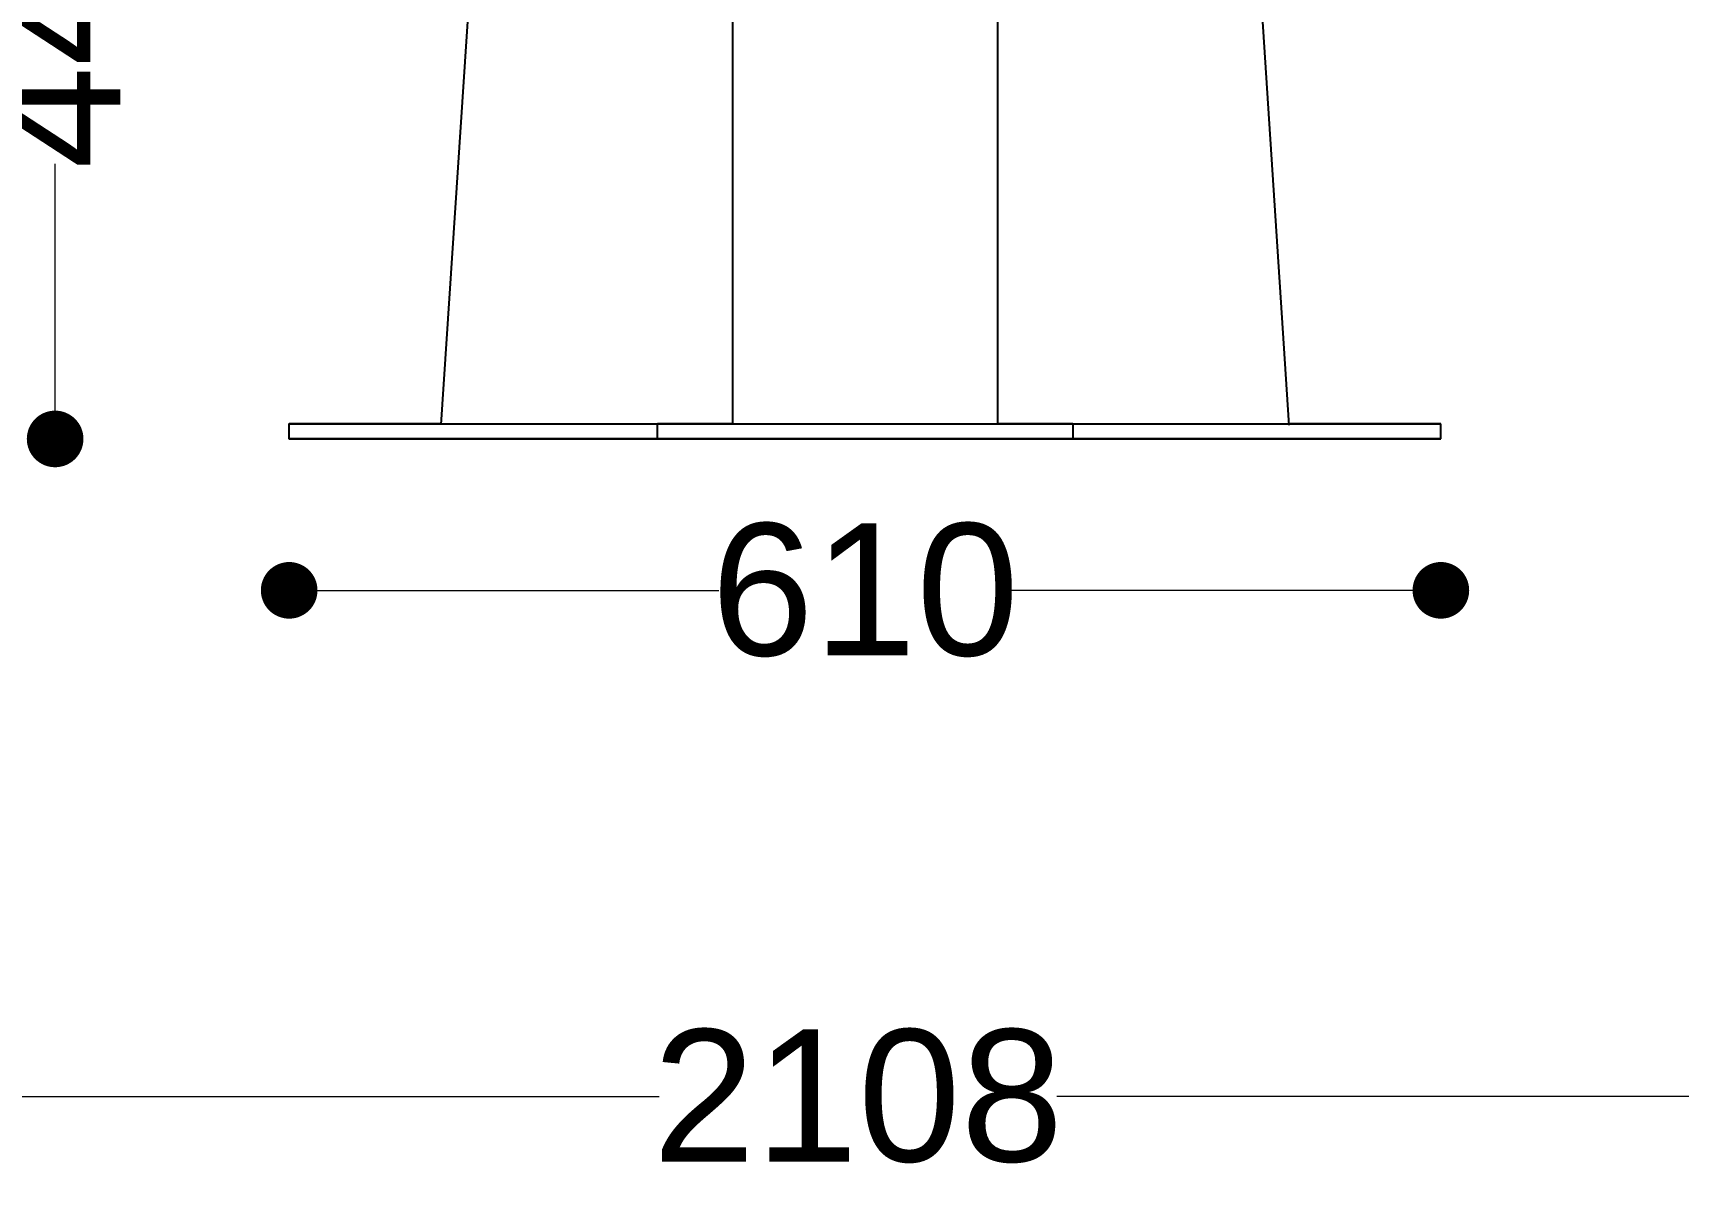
# Model space of a CAD drawing. Header units: millimetres. Extents: x 9483 to 13995, y 24552 to 30933.
# Drawn here: x 11281 to 12153, y 28359 to 28969 of the extents above; entities that cross this region are included whole.
import ezdxf

# ---------------------------------------------------------------- set-up
doc = ezdxf.new("R2010")
doc.units = ezdxf.units.MM
doc.header["$LTSCALE"] = 3
doc.layers.add('DomyÅ›lny', color=7, linetype='Continuous')
doc.styles.get("Standard").update_dxf_attribs({"font": 'arial.ttf'})
doc.dimstyles.new('MATEUSZ', dxfattribs={"dimtxt": 35, "dimasz": 16, "dimexe": 0.18, "dimexo": 0.0625, "dimgap": 0.09, "dimtad": 0, "dimdec": 0, "dimdsep": 46, "dimtxsty": 'Standard', "dimblk": 'DOT', "dimcen": 0.09, "dimse1": 1, "dimse2": 1, "dimadec": 0, "dimazin": 0, "dimtfac": 1, "dimtdec": 0, "dimtofl": 0, "dimtmove": 0, "dimatfit": 3, "dimfxl": 1, "dimtolj": 1, "dimtzin": 0, "dimlwd": 9, "dimlwe": 9, "dimarcsym": 0})

# ---------------------------------------------------------------- blocks, each defined once
blk = doc.blocks.new('_Dot')
at = {"color": 0, "linetype": 'ByBlock', "lineweight": -2}
blk.add_line((-0.5, 0), (-1, 0), dxfattribs=at)
at = {"color": 0, "linetype": 'ByBlock', "const_width": 0.5}
blk.add_lwpolyline([(-0.25, 0, 1), (0.25, 0, 1)], format="xyb", close=True, dxfattribs=at)
blk = doc.blocks.new('*D30')
at = {"color": 0, "lineweight": 9, "transparency": 16777216}
for p, q in [((10697.92, 28405.14), (11613.03, 28405.14)), ((12746.15, 28405.14), (11823.59, 28405.14))]:
    blk.add_line(p, q, dxfattribs=at)
at = {"layer": 'Defpoints', "color": 0, "transparency": 16777216}
for p in [(10667.92, 29580.92), (12776.15, 29580.92), (12776.15, 28405.14)]:
    blk.add_point(p, dxfattribs=at)
at = {"color": 0, "lineweight": 9, "transparency": 16777216, "xscale": 30, "yscale": 30, "zscale": 30, "rotation": 180}
blk.add_blockref('_Dot', (10667.92, 28405.14), dxfattribs=at)
at = {"color": 0, "lineweight": 9, "transparency": 16777216, "xscale": 30, "yscale": 30, "zscale": 30}
blk.add_blockref('_Dot', (12776.15, 28405.14), dxfattribs=at)
at = {"color": 0, "transparency": 16777216, "insert": (11718.31, 28405.14), "char_height": 70, "attachment_point": 5}
blk.add_mtext('\\A1;2108', dxfattribs=at)
blk = doc.blocks.new('*D31')
at = {"color": 0, "lineweight": 9, "transparency": 16777216}
for p, q in [((12831.93, 29473.43), (12831.93, 29234.88)), ((12831.93, 28783.43), (12831.93, 29080.85))]:
    blk.add_line(p, q, dxfattribs=at)
at = {"layer": 'Defpoints', "color": 0, "transparency": 16777216}
for p in [(12322.03, 29503.43), (12026.88, 28753.43), (12831.93, 28753.43)]:
    blk.add_point(p, dxfattribs=at)
at = {"color": 0, "lineweight": 9, "transparency": 16777216, "xscale": 30, "yscale": 30, "zscale": 30}
for p, rotation in [((12831.93, 29503.43), 90), ((12831.93, 28753.43), 270)]:
    blk.add_blockref('_Dot', p, dxfattribs=dict(at, rotation=rotation))
at = {"color": 0, "transparency": 16777216, "insert": (12831.93, 29157.87), "char_height": 70, "attachment_point": 5, "rotation": 90}
blk.add_mtext('\\A1;750', dxfattribs=at)
blk = doc.blocks.new('*D32')
at = {"color": 0, "lineweight": 9, "transparency": 16777216}
for p, q in [((11293.07, 29172.75), (11293.07, 29056.99)), ((11293.07, 28783.43), (11293.07, 28899.19))]:
    blk.add_line(p, q, dxfattribs=at)
at = {"layer": 'Defpoints', "color": 0, "transparency": 16777216}
for p in [(11214.74, 29202.75), (11293.07, 28753.43), (11417.31, 28753.43)]:
    blk.add_point(p, dxfattribs=at)
at = {"color": 0, "lineweight": 9, "transparency": 16777216, "xscale": 30, "yscale": 30, "zscale": 30}
for p, rotation in [((11293.07, 29202.75), 90), ((11293.07, 28753.43), 270)]:
    blk.add_blockref('_Dot', p, dxfattribs=dict(at, rotation=rotation))
at = {"color": 0, "transparency": 16777216, "insert": (11293.07, 28978.09), "char_height": 70, "attachment_point": 5, "rotation": 90}
blk.add_mtext('\\A1;449', dxfattribs=at)
blk = doc.blocks.new('*D36')
at = {"color": 0, "lineweight": 9, "transparency": 16777216}
for p, q in [((11447.04, 28673.22), (11644.55, 28673.22)), ((11997.04, 28673.22), (11799.53, 28673.22))]:
    blk.add_line(p, q, dxfattribs=at)
at = {"layer": 'Defpoints', "color": 0, "transparency": 16777216}
for p in [(11417.04, 28753.43), (12027.04, 28753.43), (12027.04, 28673.22)]:
    blk.add_point(p, dxfattribs=at)
at = {"color": 0, "lineweight": 9, "transparency": 16777216, "xscale": 30, "yscale": 30, "zscale": 30, "rotation": 180}
blk.add_blockref('_Dot', (11417.04, 28673.22), dxfattribs=at)
at = {"color": 0, "lineweight": 9, "transparency": 16777216, "xscale": 30, "yscale": 30, "zscale": 30}
blk.add_blockref('_Dot', (12027.04, 28673.22), dxfattribs=at)
at = {"color": 0, "transparency": 16777216, "insert": (11722.04, 28673.22), "char_height": 70, "attachment_point": 5}
blk.add_mtext('\\A1;610', dxfattribs=at)

msp = doc.modelspace()

# ---------------------------------------------------------------- linework, layer by layer
at = {"layer": 'DomyÅ›lny', "color": 0}
for p, q in [((11497.55, 28761.16), (11518.66, 29082)), ((11925.42, 29082), (11946.56, 28760.74)), ((11651.96, 28761.43), (11651.96, 29003.4)), ((11792.25, 29003.4), (11792.25, 28761.43)), ((11417.04, 28753.43), (11417.04, 28761.43)), ((11612.1, 28753.43), (11612.1, 28761.43)), ((11832.1, 28761.43), (11832.1, 28753.43)), ((12027.04, 28753.43), (12027.04, 28761.43))]:
    msp.add_line(p, q, dxfattribs=at)
for points in [[(11497.56, 28761.43, 0), (11424.59, 28761.43, 0), (11418.35, 28761.43, 0), (11417.15, 28761.43, 0), (11417.06, 28761.43, 0), (11417.04, 28761.43, 0), (11417.04, 28761.43, 0), (11417.04, 28761.43, 0), (11417.04, 28761.43, 0), (11417.04, 28761.43, 0), (11417.04, 28761.43, 0), (11417.04, 28761.43, 0), (11417.04, 28761.43, 0), (11417.04, 28761.43, 0), (11417.04, 28761.43, 0), (11417.04, 28761.43, 0), (11417.04, 28761.43, 0), (11417.04, 28761.43, 0), (11417.04, 28761.43, 0), (11417.05, 28761.43, 0), (11417.19, 28761.43, 0), (11417.89, 28761.43, 0), (11420.93, 28761.43, 0), (11433.55, 28761.43, 0), (11483.31, 28761.43, 0), (11651.96, 28761.43, 0)], [(11651.96, 28761.43, 0), (11622.42, 28761.43, 0), (11614.41, 28761.43, 0), (11612.5, 28761.43, 0), (11612.13, 28761.43, 0), (11612.11, 28761.43, 0), (11612.1, 28761.43, 0), (11612.1, 28761.43, 0), (11612.1, 28761.43, 0), (11612.1, 28761.43, 0), (11612.1, 28761.43, 0), (11612.1, 28761.43, 0), (11612.1, 28761.43, 0), (11612.1, 28761.43, 0), (11612.1, 28761.43, 0), (11612.1, 28761.43, 0), (11612.1, 28761.43, 0), (11612.1, 28761.43, 0), (11612.1, 28761.43, 0), (11612.1, 28761.43, 0), (11612.1, 28761.43, 0), (11612.11, 28761.43, 0), (11612.12, 28761.43, 0), (11612.19, 28761.43, 0), (11612.46, 28761.43, 0), (11613.54, 28761.43, 0), (11624.8, 28761.43, 0), (11661.44, 28761.43, 0)], [(11661.44, 28761.43, 0), (11810.51, 28761.43, 0), (11827.81, 28761.43, 0), (11831.67, 28761.43, 0), (11832.02, 28761.43, 0), (11832.09, 28761.43, 0), (11832.1, 28761.43, 0), (11832.1, 28761.43, 0), (11832.1, 28761.43, 0), (11832.1, 28761.43, 0), (11832.1, 28761.43, 0), (11832.1, 28761.43, 0), (11832.1, 28761.43, 0), (11832.1, 28761.43, 0), (11832.1, 28761.43, 0), (11832.1, 28761.43, 0), (11832.1, 28761.43, 0), (11832.1, 28761.43, 0), (11832.1, 28761.43, 0), (11832.1, 28761.43, 0), (11832.09, 28761.43, 0), (11832.04, 28761.43, 0), (11831.87, 28761.43, 0), (11831.17, 28761.43, 0), (11823.81, 28761.43, 0), (11792.25, 28761.43, 0)], [(11792.02, 28761.43, 0), (11961.17, 28761.43, 0), (12010.1, 28761.43, 0), (12022.77, 28761.43, 0), (12025.97, 28761.43, 0), (12026.77, 28761.43, 0), (12026.97, 28761.43, 0), (12027.02, 28761.43, 0), (12027.03, 28761.43, 0), (12027.04, 28761.43, 0), (12027.04, 28761.43, 0), (12027.04, 28761.43, 0), (12027.04, 28761.43, 0), (12027.04, 28761.43, 0), (12027.04, 28761.43, 0), (12027.04, 28761.43, 0), (12027.04, 28761.43, 0), (12027.04, 28761.43, 0), (12027.04, 28761.43, 0)], [(12027.04, 28761.43, 0), (12027.04, 28761.43, 0), (12027.04, 28761.43, 0), (12027.04, 28761.43, 0), (12027.04, 28761.43, 0), (12027.04, 28761.43, 0), (12027.04, 28761.43, 0), (12027.04, 28761.43, 0), (12027.04, 28761.43, 0), (12027.03, 28761.43, 0), (12027.03, 28761.43, 0), (12027, 28761.43, 0), (12026.72, 28761.43, 0), (12025.31, 28761.43, 0), (12019.11, 28761.43, 0), (11993.67, 28761.43, 0), (11946.51, 28761.43, 0)], [(11661.44, 28753.43, 0), (11614.32, 28753.43, 0), (11612.63, 28753.43, 0), (11612.22, 28753.43, 0), (11612.13, 28753.43, 0), (11612.11, 28753.43, 0), (11612.1, 28753.43, 0), (11612.1, 28753.43, 0), (11612.1, 28753.43, 0), (11612.1, 28753.43, 0), (11612.1, 28753.43, 0), (11612.1, 28753.43, 0), (11612.1, 28753.43, 0), (11612.1, 28753.43, 0), (11612.1, 28753.43, 0), (11612.1, 28753.43, 0), (11612.1, 28753.43, 0), (11612.1, 28753.43, 0), (11612.11, 28753.43, 0), (11612.14, 28753.43, 0), (11612.29, 28753.43, 0), (11612.96, 28753.43, 0), (11620.04, 28753.43, 0), (11650.93, 28753.43, 0), (11782.77, 28753.43, 0)], [(11782.77, 28753.43, 0), (11829.88, 28753.43, 0), (11831.58, 28753.43, 0), (11831.98, 28753.43, 0), (11832.08, 28753.43, 0), (11832.1, 28753.43, 0), (11832.1, 28753.43, 0), (11832.1, 28753.43, 0), (11832.1, 28753.43, 0), (11832.1, 28753.43, 0), (11832.1, 28753.43, 0), (11832.1, 28753.43, 0), (11832.1, 28753.43, 0), (11832.1, 28753.43, 0), (11832.1, 28753.43, 0), (11832.1, 28753.43, 0), (11832.1, 28753.43, 0), (11832.1, 28753.43, 0), (11832.1, 28753.43, 0), (11832.07, 28753.43, 0), (11831.91, 28753.43, 0), (11831.24, 28753.43, 0), (11824.16, 28753.43, 0), (11793.28, 28753.43, 0), (11661.44, 28753.43, 0)]]:
    msp.add_polyline3d(points, dxfattribs=at)
for points in [[(12027.04, 28753.43, 0), (12027.04, 28753.43, 0), (12027.04, 28753.43, 0), (12027.04, 28753.43, 0), (12027.04, 28753.43, 0), (12027.04, 28753.43, 0), (12027.03, 28753.43, 0), (12027.03, 28753.43, 0), (12027, 28753.43, 0), (12026.88, 28753.43, 0), (12026.41, 28753.43, 0), (12021.38, 28753.43, 0), (11996.63, 28753.43, 0), (11476.02, 28753.43, 0), (11420.96, 28753.43, 0), (11417.31, 28753.43, 0), (11417.06, 28753.43, 0), (11417.04, 28753.43, 0), (11417.04, 28753.43, 0), (11417.04, 28753.43, 0), (11417.04, 28753.43, 0), (11417.04, 28753.43, 0), (11417.04, 28753.43, 0), (11417.04, 28753.43, 0), (11417.04, 28753.43, 0), (11417.04, 28753.43, 0), (11417.04, 28753.43, 0), (11417.04, 28753.43, 0), (11417.04, 28753.43, 0), (11417.05, 28753.43, 0), (11417.08, 28753.43, 0), (11417.19, 28753.43, 0), (11418.45, 28753.43, 0), (11424.73, 28753.43, 0), (11451.86, 28753.43, 0), (11704.1, 28753.43, 0), (11931.27, 28753.43, 0), (12002.07, 28753.43, 0), (12020.73, 28753.43, 0), (12025.46, 28753.43, 0), (12026.64, 28753.43, 0), (12026.94, 28753.43, 0), (12027.01, 28753.43, 0), (12027.03, 28753.43, 0), (12027.04, 28753.43, 0), (12027.04, 28753.43, 0), (12027.04, 28753.43, 0), (12027.04, 28753.43, 0), (12027.04, 28753.43, 0), (12027.04, 28753.43, 0), (12027.04, 28753.43, 0)], [(11932.3, 28753.43, 0), (11818.19, 28753.43, 0), (11520.83, 28753.43, 0), (11499.35, 28753.43, 0), (11499.04, 28753.43, 0), (11499.04, 28753.43, 0), (11499.04, 28753.43, 0), (11499.04, 28753.43, 0), (11499.04, 28753.43, 0), (11499.04, 28753.43, 0), (11499.04, 28753.43, 0), (11499.04, 28753.43, 0), (11499.04, 28753.43, 0), (11499.04, 28753.43, 0), (11499.04, 28753.43, 0), (11499.04, 28753.43, 0), (11499.07, 28753.43, 0), (11499.15, 28753.43, 0), (11500.08, 28753.43, 0), (11504.67, 28753.43, 0), (11524.5, 28753.43, 0), (11708.93, 28753.43, 0), (11900.24, 28753.43, 0), (11942.44, 28753.43, 0), (11944.94, 28753.43, 0), (11945.01, 28753.43, 0), (11945.03, 28753.43, 0), (11945.04, 28753.43, 0), (11945.04, 28753.43, 0), (11945.04, 28753.43, 0), (11945.04, 28753.43, 0), (11945.04, 28753.43, 0), (11945.04, 28753.43, 0), (11945.04, 28753.43, 0), (11945.04, 28753.43, 0), (11945.04, 28753.43, 0), (11945.04, 28753.43, 0), (11945.04, 28753.43, 0), (11945.03, 28753.43, 0), (11945.03, 28753.43, 0), (11945.01, 28753.43, 0), (11944.92, 28753.43, 0), (11944, 28753.43, 0), (11942.16, 28753.43, 0)]]:
    msp.add_polyline3d(points, close=True, dxfattribs=at)

# ---------------------------------------------------------------- dimensions: what is measured, and where the dimension line sits
at = {"color": 0}
dim = msp.add_linear_dim(base=(12776.15, 28405.14), p1=(10667.92, 29580.92), p2=(12776.15, 29580.92), dimstyle='MATEUSZ', override={"dimtxt": 70, "dimasz": 30}, dxfattribs=at)
dim.commit()
dim.dimension.update_dxf_attribs({"geometry": '*D30', "text_midpoint": (11718.31, 28405.14), "dimtype": 160})
dim = msp.add_linear_dim(base=(12831.93, 28753.43), p1=(12322.03, 29503.43), p2=(12026.88, 28753.43), angle=90, dimstyle='MATEUSZ', override={"dimtxt": 70, "dimasz": 30}, dxfattribs=at)
dim.commit()
dim.dimension.update_dxf_attribs({"geometry": '*D31', "text_midpoint": (12831.93, 29157.87), "dimtype": 160})
dim = msp.add_linear_dim(base=(11293.07, 28753.43), p1=(11214.74, 29202.75), p2=(11417.31, 28753.43), angle=90, dimstyle='MATEUSZ', override={"dimtxt": 70, "dimasz": 30}, dxfattribs=at)
dim.commit()
dim.dimension.update_dxf_attribs({"geometry": '*D32', "text_midpoint": (11293.07, 28978.09)})
dim = msp.add_linear_dim(base=(12027.04, 28673.22), p1=(11417.04, 28753.43), p2=(12027.04, 28753.43), dimstyle='MATEUSZ', override={"dimtxt": 70, "dimasz": 30}, dxfattribs=at)
dim.commit()
dim.dimension.update_dxf_attribs({"geometry": '*D36', "text_midpoint": (11722.04, 28673.22)})

doc.saveas('drawing.dxf')
